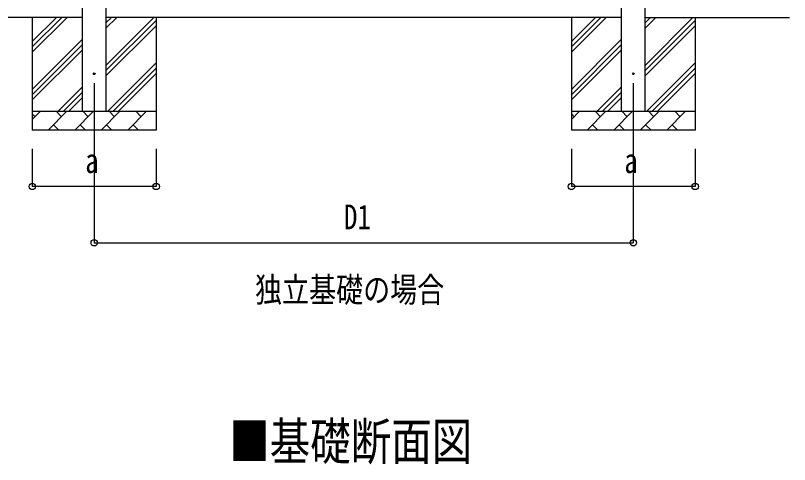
# Model space of a CAD drawing. Units: millimetres, scale not verified. Extents: x -16820 to 16820, y -11880 to 11880.
# Drawn here: x -14185 to -10060, y -5365 to -2973 of the extents above; entities that cross this region are included whole.
import ezdxf
from ezdxf.enums import TextEntityAlignment as Align

# ---------------------------------------------------------------- set-up
doc = ezdxf.new("R2010")
doc.units = ezdxf.units.MM
doc.header["$LTSCALE"] = 50
for name, color, linetype in [('0-2_USER1', 3, 'Continuous'), ('0-4_YKK_12', 2, 'Continuous'), ('0-5_YKK_13', 4, 'Continuous'), ('0-6_YKK_A1', 4, 'Continuous'), ('0-7_YKK_D', 6, 'Continuous')]:
    doc.layers.add(name, color=color, linetype=linetype)
doc.styles.add('ＭＳ ゴシック', font='')
doc.styles.get('ＭＳ ゴシック').set_extended_font_data('MS Gothic')

msp = doc.modelspace()

# ---------------------------------------------------------------- linework, layer by layer
at = {"layer": '0-4_YKK_12'}
for p, q in [((-13765.7, -3333.48), (-13765.7, -3833.48)), ((-10892.7, -3333.48), (-10892.7, -3833.48))]:
    msp.add_line(p, q, dxfattribs=at)
at = {"layer": '0-5_YKK_13'}
for centre in [(-13765.7, -3283.48), (-10892.7, -3283.48)]:
    msp.add_circle(centre, 4.5, dxfattribs=at)
at = {"layer": '0-6_YKK_A1'}
for p, q in [((-13828.2, -3483.48), (-13828.2, -511.02)), ((-13703.2, -511.02), (-13703.2, -3483.48)), ((-10830.2, -3483.48), (-10830.2, -511.02)), ((-10955.2, -3483.48), (-10955.2, -862.35)), ((-13828.2, -2983.48), (-14598.2, -2983.48)), ((-14095.7, -2983.48), (-14095.7, -3583.48)), ((-14095.7, -3168.53), (-13910.65, -2983.48)), ((-14095.7, -3140.24), (-13938.93, -2983.48)), ((-14095.7, -3111.96), (-13967.21, -2983.48)), ((-13703.2, -3238.58), (-13448.1, -2983.48)), ((-13703.2, -3040.59), (-13646.09, -2983.48)), ((-13703.2, -3012.3), (-13674.37, -2983.48)), ((-10955.2, -2983.48), (-13703.2, -2983.48)), ((-13703.2, -3266.86), (-13435.7, -2999.36)), ((-13435.7, -2983.48), (-13435.7, -3583.48)), ((-11222.7, -2983.48), (-11222.7, -3583.48)), ((-11222.7, -3168.53), (-11037.65, -2983.48)), ((-11222.7, -3140.24), (-11065.93, -2983.48)), ((-11222.7, -3111.96), (-11094.21, -2983.48)), ((-10830.2, -3238.58), (-10575.1, -2983.48)), ((-10830.2, -3040.59), (-10773.09, -2983.48)), ((-10830.2, -3012.3), (-10801.37, -2983.48)), ((-10830.2, -2983.48), (-10060.2, -2983.48)), ((-10830.2, -3266.86), (-10562.7, -2999.36)), ((-10562.7, -2983.48), (-10562.7, -3583.48)), ((-13703.2, -3295.15), (-13435.7, -3027.65)), ((-10830.2, -3295.15), (-10562.7, -3027.65)), ((-14095.7, -3366.52), (-13828.2, -3099.02)), ((-14095.7, -3394.8), (-13828.2, -3127.3)), ((-11222.7, -3366.52), (-10955.2, -3099.02)), ((-11222.7, -3394.8), (-10955.2, -3127.3)), ((-14095.7, -3423.09), (-13828.2, -3155.59)), ((-11222.7, -3423.09), (-10955.2, -3155.59)), ((-13693.54, -3483.48), (-13435.7, -3225.64)), ((-13665.25, -3483.48), (-13435.7, -3253.92)), ((-10820.54, -3483.48), (-10562.7, -3225.64)), ((-10792.25, -3483.48), (-10562.7, -3253.92)), ((-13636.97, -3483.48), (-13435.7, -3282.2)), ((-10763.97, -3483.48), (-10562.7, -3282.2)), ((-13958.1, -3483.48), (-13828.2, -3353.58)), ((-13929.81, -3483.48), (-13828.2, -3381.86)), ((-11085.1, -3483.48), (-10955.2, -3353.58)), ((-11056.81, -3483.48), (-10955.2, -3381.86)), ((-13901.53, -3483.48), (-13828.2, -3410.15)), ((-11028.53, -3483.48), (-10955.2, -3410.15)), ((-14095.7, -3483.48), (-13435.7, -3483.48)), ((-14095.7, -3526.37), (-14052.8, -3483.48)), ((-14081.36, -3512.03), (-14095.7, -3497.69)), ((-14011.38, -3583.48), (-13911.38, -3483.48)), ((-13939.93, -3512.03), (-13968.49, -3483.48)), ((-13869.96, -3583.48), (-13769.96, -3483.48)), ((-13798.51, -3512.03), (-13827.07, -3483.48)), ((-13728.54, -3583.48), (-13628.54, -3483.48)), ((-13657.09, -3512.03), (-13685.65, -3483.48)), ((-13587.12, -3583.48), (-13487.12, -3483.48)), ((-13515.67, -3512.03), (-13544.22, -3483.48)), ((-13438.98, -3483.48), (-13435.7, -3480.19)), ((-11222.7, -3483.48), (-10562.7, -3483.48)), ((-11222.7, -3526.37), (-11179.8, -3483.48)), ((-11208.36, -3512.03), (-11222.7, -3497.69)), ((-11138.38, -3583.48), (-11038.38, -3483.48)), ((-11066.93, -3512.03), (-11095.49, -3483.48)), ((-10996.96, -3583.48), (-10896.96, -3483.48)), ((-10925.51, -3512.03), (-10954.07, -3483.48)), ((-10855.54, -3583.48), (-10755.54, -3483.48)), ((-10784.09, -3512.03), (-10812.65, -3483.48)), ((-10714.12, -3583.48), (-10614.12, -3483.48)), ((-10642.67, -3512.03), (-10671.22, -3483.48)), ((-10565.98, -3483.48), (-10562.7, -3480.19)), ((-13435.7, -3583.48), (-14095.7, -3583.48)), ((-13982.83, -3554.92), (-13954.27, -3583.48)), ((-13841.41, -3554.92), (-13812.85, -3583.48)), ((-13699.98, -3554.92), (-13671.43, -3583.48)), ((-13558.56, -3554.92), (-13530.01, -3583.48)), ((-10562.7, -3583.48), (-11222.7, -3583.48)), ((-11109.83, -3554.92), (-11081.27, -3583.48)), ((-10968.41, -3554.92), (-10939.85, -3583.48)), ((-10826.98, -3554.92), (-10798.43, -3583.48)), ((-10685.56, -3554.92), (-10657.01, -3583.48))]:
    msp.add_line(p, q, dxfattribs=at)
at = {"layer": '0-7_YKK_D'}
for p, q in [((-14095.7, -3683.48), (-14095.7, -3884.48)), ((-13765.7, -3683.48), (-13765.7, -4184.48)), ((-13435.7, -3683.48), (-13435.7, -3884.48)), ((-11222.7, -3683.48), (-11222.7, -3884.48)), ((-10892.7, -3683.48), (-10892.7, -4184.48)), ((-10562.7, -3683.48), (-10562.7, -3884.48)), ((-13435.7, -3883.48), (-14095.7, -3883.48)), ((-10562.7, -3883.48), (-11222.7, -3883.48)), ((-13765.7, -4183.48), (-10892.7, -4183.48))]:
    msp.add_line(p, q, dxfattribs=at)
for centre in [(-14095.7, -3883.48), (-13435.7, -3883.48), (-11222.7, -3883.48), (-10562.7, -3883.48), (-13765.7, -4183.48), (-10892.7, -4183.48)]:
    msp.add_circle(centre, 17, dxfattribs=at)

# ---------------------------------------------------------------- texts
at = {"layer": '0-2_USER1', "style": 'ＭＳ ゴシック', "width": 0.8}
for s, height, p in [('独立基礎の場合', 132, (-12908.78, -4539.42)), ('■基礎断面図', 197.9, (-13046.69, -5399.91))]:
    msp.add_text(s, height=height, dxfattribs=at).set_placement(p, align=Align.BOTTOM_LEFT)
at = {"layer": '0-7_YKK_D', "style": 'ＭＳ ゴシック', "width": 0.8}
for s, p in [('a', (-13813.7, -3851.48)), ('a', (-10940.7, -3851.48)), ('D1', (-12434.8, -4151.48))]:
    msp.add_text(s, height=132, dxfattribs=at).set_placement(p, align=Align.BOTTOM_LEFT)

doc.saveas('drawing.dxf')
